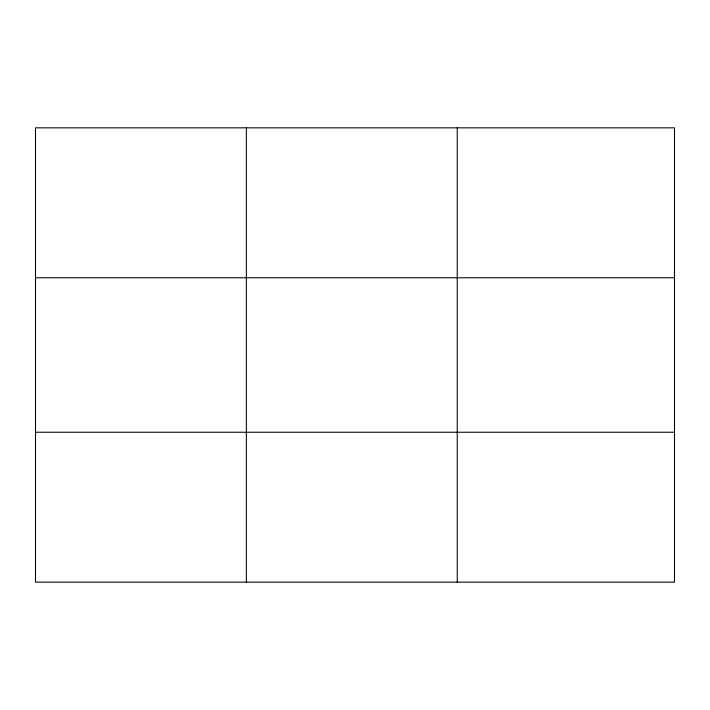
<?xml version="1.0" encoding="UTF-8"?>
<svg xmlns="http://www.w3.org/2000/svg" width="710" height="710" viewBox="0 0 710 710"><rect width="100%" height="100%" fill="white"/><g stroke="black" fill="none" stroke-linecap="round" stroke-linejoin="round"><path stroke-width="1.06" d="M246.37 582.164L246.37 127.835M457.24 582.164L457.24 127.835M35.5 277.761L674.5 277.761M35.5 432.239L674.5 432.239M674.5 552.185L674.5 582.164L35.5 582.164L35.5 127.835L674.5 127.835L674.5 552.185"/></g></svg>
